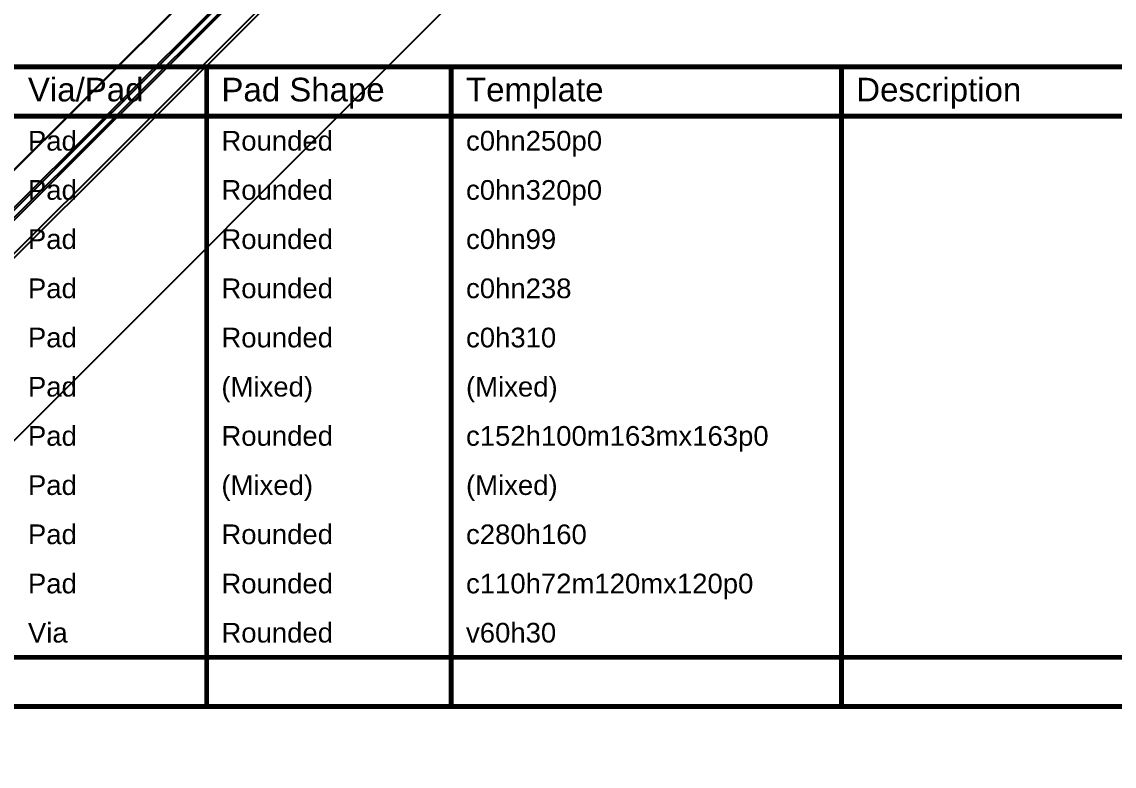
# Model space of a CAD drawing. Header units: inches. Extents: x -5 to 5258, y -4 to 5281.
# Drawn here: x 124 to 208.6, y 116.4 to 174.1 of the extents above; entities that cross this region are included whole.
import ezdxf

# ---------------------------------------------------------------- set-up
doc = ezdxf.new("R2010")
doc.units = ezdxf.units.IN
doc.layers.add('Drill Drawing', color=1, linetype='Continuous')
doc.layers.add('Top Solder', color=216, linetype='Continuous')
doc.styles.add('Arial', font='', dxfattribs={"height": 0.2})
doc.styles.get('Arial').set_extended_font_data('Arial')

# ---------------------------------------------------------------- blocks, each defined once
blk = doc.blocks.new('28_UFQFPN__4_4__9')
at = {"layer": 'Top Solder'}
for p in [(-1.739, 1.711), (-1.589, -1.289), (-1.289, 2.211), (-1.289, -1.589), (1.561, -1.589), (1.711, 2.211), (2.211, 1.711), (2.211, -1.289)]:
    blk.add_line(p, (5248.373, 5235.421), dxfattribs=at)
blk = doc.blocks.new('P____DI_3333_8_91')
at = {"layer": 'Top Solder'}
blk.add_line((0.102, 1.238), (-5201.517, 5197.903), dxfattribs=at)

msp = doc.modelspace()

# ---------------------------------------------------------------- linework, layer by layer
at = {"layer": 'Drill Drawing'}
for points in [[(-4.689, 170.561, 0.381, 0.381, 0), (278.035, 170.561, 0.381, 0.381, 0)], [(138.299, 121.031, 0.381, 0.381, 0), (138.299, 170.561, 0.381, 0.381, 0)], [(157.242, 121.031, 0.381, 0.381, 0), (157.242, 170.561, 0.381, 0.381, 0)], [(187.46, 121.031, 0.381, 0.381, 0), (187.46, 170.561, 0.381, 0.381, 0)], [(-4.689, 166.751, 0.381, 0.381, 0), (278.035, 166.751, 0.381, 0.381, 0)], [(-4.689, 124.841, 0.381, 0.381, 0), (278.035, 124.841, 0.381, 0.381, 0)], [(-4.689, 121.031, 0.381, 0.381, 0), (278.035, 121.031, 0.381, 0.381, 0)]]:
    msp.add_lwpolyline(points, format="xyseb", dxfattribs=at)
for points in [[(138.204, 170.561, 0.191, 0.191, 1), (138.394, 170.561, 0.191, 0.191, 1)], [(157.147, 170.561, 0.191, 0.191, 1), (157.338, 170.561, 0.191, 0.191, 1)], [(187.364, 170.561, 0.191, 0.191, 1), (187.555, 170.561, 0.191, 0.191, 1)], [(138.204, 121.031, 0.191, 0.191, 1), (138.394, 121.031, 0.191, 0.191, 1)], [(157.147, 121.031, 0.191, 0.191, 1), (157.338, 121.031, 0.191, 0.191, 1)], [(187.364, 121.031, 0.191, 0.191, 1), (187.555, 121.031, 0.191, 0.191, 1)]]:
    msp.add_lwpolyline(points, format="xyseb", close=True, dxfattribs=at)

# ---------------------------------------------------------------- block references
msp.add_blockref('28_UFQFPN__4_4__9', (9.381, 45.468))
at = {"rotation": 270}
msp.add_blockref('P____DI_3333_8_91', (59.851, 79.371), dxfattribs=at)

# ---------------------------------------------------------------- texts
at = {"layer": 'Drill Drawing', "style": 'Arial'}
for s, height, p in [('Via/Pad', 1.8288, (124.46, 167.894)), ('Pad Shape', 1.8288, (139.442, 167.894)), ('Template', 1.8288, (158.385, 167.894)), ('Description', 1.8288, (188.603, 167.894)), ('Pad', 1.524, (124.46, 164.084)), ('Rounded', 1.524, (139.442, 164.084)), ('c0hn250p0', 1.524, (158.385, 164.084)), ('Pad', 1.524, (124.46, 160.274)), ('Rounded', 1.524, (139.442, 160.274)), ('c0hn320p0', 1.524, (158.385, 160.274)), ('Pad', 1.524, (124.46, 156.464)), ('Rounded', 1.524, (139.442, 156.464)), ('c0hn99', 1.524, (158.385, 156.464)), ('Pad', 1.524, (124.46, 152.654)), ('Rounded', 1.524, (139.442, 152.654)), ('c0hn238', 1.524, (158.385, 152.654)), ('Pad', 1.524, (124.46, 148.844)), ('Rounded', 1.524, (139.442, 148.844)), ('c0h310', 1.524, (158.385, 148.844)), ('Pad', 1.524, (124.46, 145.034)), ('(Mixed)', 1.524, (139.442, 145.034)), ('(Mixed)', 1.524, (158.385, 145.034)), ('Pad', 1.524, (124.46, 141.224)), ('Rounded', 1.524, (139.442, 141.224)), ('c152h100m163mx163p0', 1.524, (158.385, 141.224)), ('Pad', 1.524, (124.46, 137.414)), ('(Mixed)', 1.524, (139.442, 137.414)), ('(Mixed)', 1.524, (158.385, 137.414)), ('Pad', 1.524, (124.46, 133.604)), ('Rounded', 1.524, (139.442, 133.604)), ('c280h160', 1.524, (158.385, 133.604)), ('Pad', 1.524, (124.46, 129.794)), ('Rounded', 1.524, (139.442, 129.794)), ('c110h72m120mx120p0', 1.524, (158.385, 129.794)), ('Via', 1.524, (124.46, 125.984)), ('Rounded', 1.524, (139.442, 125.984)), ('v60h30', 1.524, (158.385, 125.984))]:
    msp.add_text(s, height=height, dxfattribs=at).set_placement(p)

doc.saveas('drawing.dxf')
